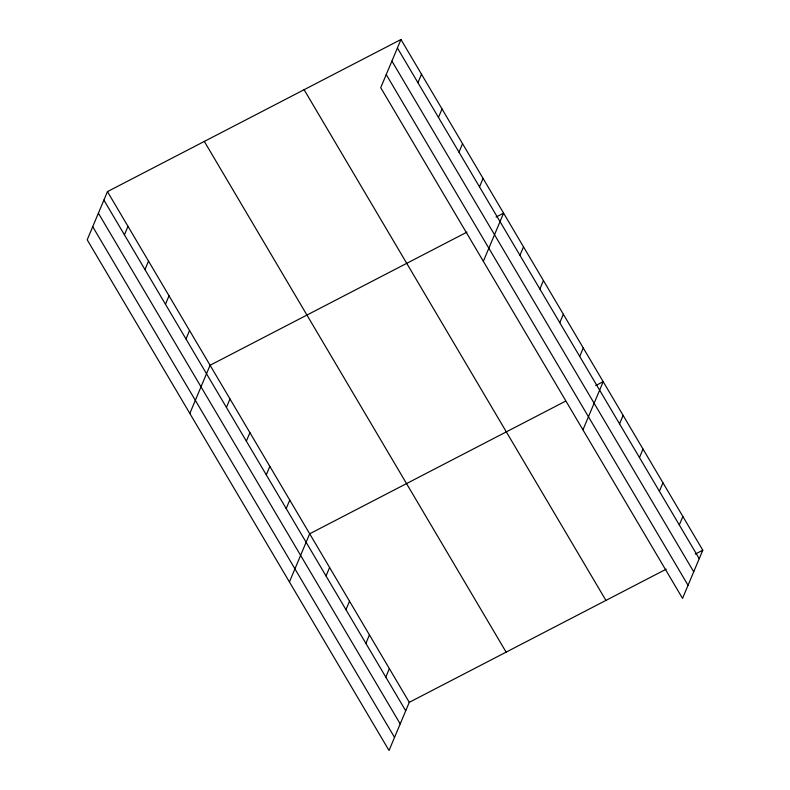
<?xml version="1.0" encoding="UTF-8"?>
<svg xmlns="http://www.w3.org/2000/svg" width="790" height="790" viewBox="0 0 790 790"><rect width="100%" height="100%" fill="white"/><g stroke="black" fill="none" stroke-linecap="round" stroke-linejoin="round"><path stroke-width="1.19" d="M400.974 39.5L380.721 87.67L682.54 598.376L702.794 550.205L400.974 39.5L107.46 191.624L87.206 239.795L389.026 750.5L409.279 702.33L666.197 569.175M124.425 234.818L127.98 226.345M144.945 269.548L148.51 261.075M165.466 304.278L169.03 295.806M185.996 338.999L189.551 330.536M189.827 413.437L210.081 365.266L466.999 232.102M226.434 407.443L229.999 398.97M246.352 441.146L249.917 432.673M417.94 82.703L421.495 74.23M266.279 474.849L269.834 466.386M438.46 117.424L442.025 108.961M286.197 508.562L289.752 500.09M458.98 152.154L462.545 143.681M289.426 581.963L309.68 533.793L565.521 401.192M479.51 186.884L483.065 178.412M326.033 575.969L329.598 567.506M483.342 261.312L503.595 213.142L496.061 217.043M345.951 609.683L349.516 601.21M519.948 255.318L523.513 246.845M365.879 643.386L369.434 634.913M539.866 289.022L543.431 280.559M385.797 677.089L389.351 668.626M559.794 322.735L563.349 314.262M579.712 356.438L583.267 347.965M582.941 429.849L603.195 381.679L595.66 385.579M619.548 423.855L623.113 415.382M639.466 457.558L643.03 449.085M659.393 491.262L662.948 482.799M679.311 524.975L682.866 516.502M695.259 554.116L702.794 550.205M397.41 47.973L699.229 558.678M391.909 61.067L693.719 571.782M386.231 74.566L688.051 585.281M304.111 89.705L605.93 600.41M204.324 141.42L506.133 652.125M107.46 191.624L409.279 702.33M103.895 200.087L405.714 710.803M98.395 213.191L400.204 723.897M92.716 226.691L394.536 737.396"/></g></svg>
